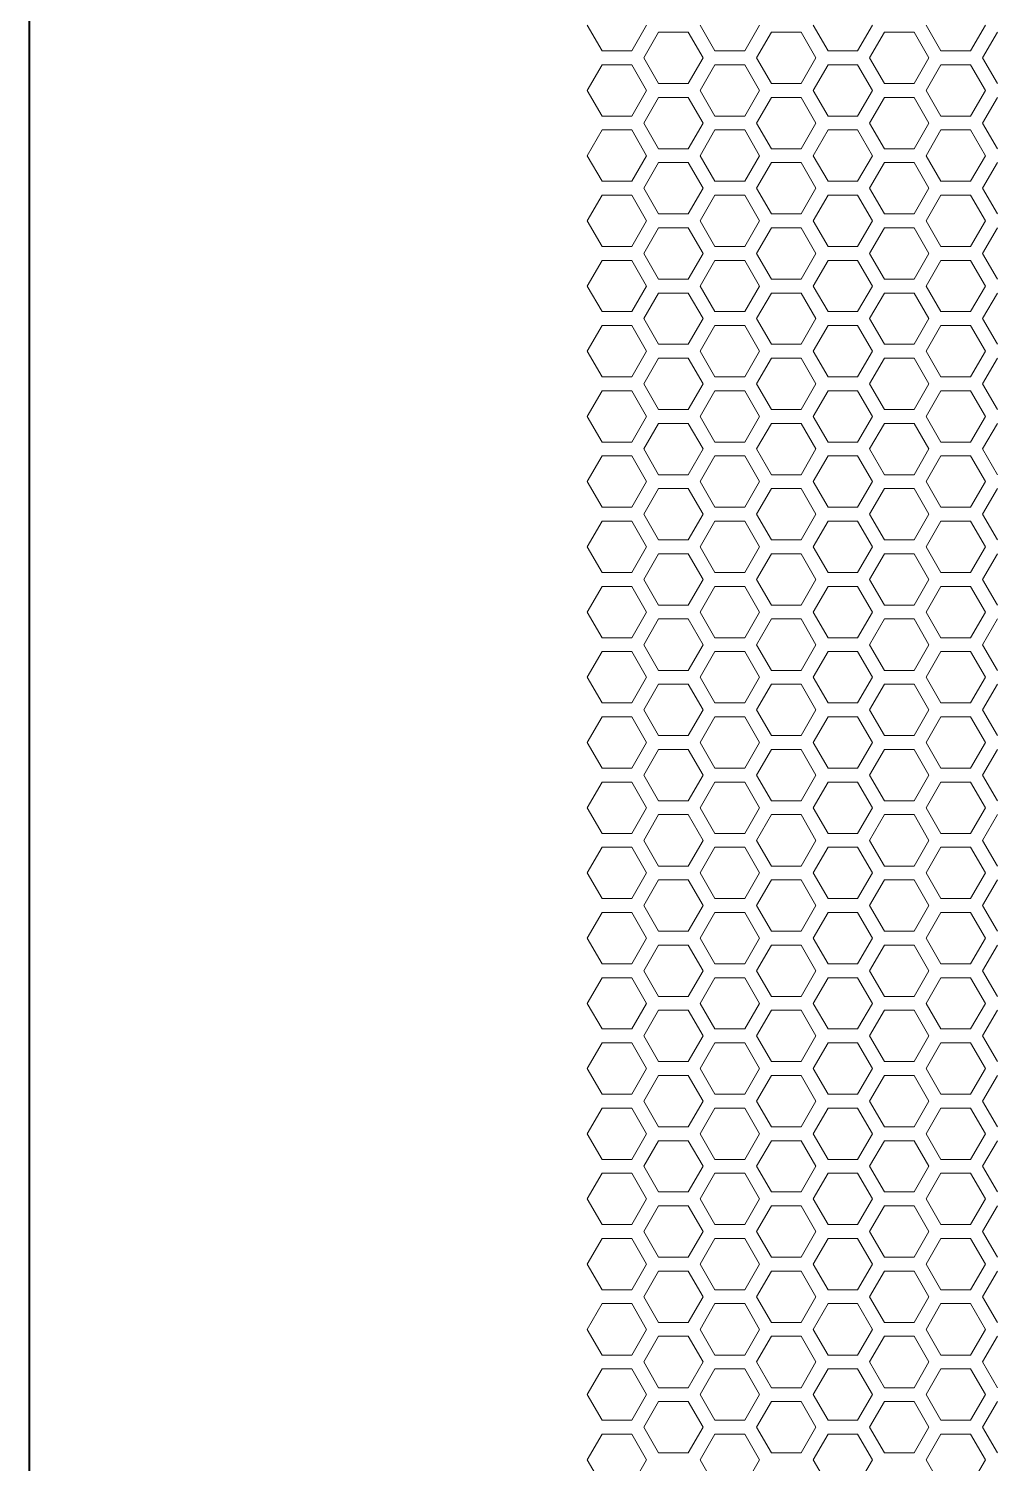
# Model space of a CAD drawing. Header units: millimetres. Extents: x 0 to 140, y -17 to 195.
# Drawn here: x 0 to 8.84, y 35.75 to 48.93 of the extents above; entities that cross this region are included whole.
import ezdxf

# ---------------------------------------------------------------- set-up
doc = ezdxf.new("R2010")
doc.units = ezdxf.units.MM
doc.layers.add('4203-42785_1_0', color=7, linetype='Continuous')

# ---------------------------------------------------------------- blocks, each defined once
blk = doc.blocks.new('a')
at = {"layer": '4203-42785_1_0', "color": 0, "linetype": 'ByBlock', "lineweight": 9}
for p, q in [((1506.819, 382.447), (1506.926, 382.262)), ((1507.14, 382.262), (1507.246, 382.447)), ((1507.633, 382.447), (1507.739, 382.262)), ((1507.953, 382.262), (1508.06, 382.447)), ((1508.446, 382.447), (1508.553, 382.262)), ((1508.766, 382.262), (1508.873, 382.447)), ((1509.259, 382.447), (1509.366, 382.262)), ((1509.579, 382.262), (1509.686, 382.447)), ((1507.333, 382.397), (1507.226, 382.212)), ((1507.546, 382.397), (1507.333, 382.397)), ((1507.653, 382.212), (1507.546, 382.397)), ((1508.146, 382.397), (1508.039, 382.212)), ((1508.36, 382.397), (1508.146, 382.397)), ((1508.466, 382.212), (1508.36, 382.397)), ((1508.959, 382.397), (1508.853, 382.212)), ((1509.173, 382.397), (1508.959, 382.397)), ((1509.28, 382.212), (1509.173, 382.397)), ((1509.773, 382.397), (1509.666, 382.212)), ((1506.926, 382.262), (1507.14, 382.262)), ((1507.226, 382.212), (1507.333, 382.027)), ((1507.546, 382.027), (1507.653, 382.212)), ((1507.739, 382.262), (1507.953, 382.262)), ((1508.039, 382.212), (1508.146, 382.027)), ((1508.36, 382.027), (1508.466, 382.212)), ((1508.553, 382.262), (1508.766, 382.262)), ((1508.853, 382.212), (1508.959, 382.027)), ((1509.173, 382.027), (1509.28, 382.212)), ((1509.366, 382.262), (1509.579, 382.262)), ((1509.666, 382.212), (1509.773, 382.027)), ((1506.926, 382.162), (1506.819, 381.977)), ((1507.14, 382.162), (1506.926, 382.162)), ((1507.246, 381.977), (1507.14, 382.162)), ((1507.739, 382.162), (1507.633, 381.977)), ((1507.953, 382.162), (1507.739, 382.162)), ((1508.06, 381.977), (1507.953, 382.162)), ((1508.553, 382.162), (1508.446, 381.977)), ((1508.766, 382.162), (1508.553, 382.162)), ((1508.873, 381.977), (1508.766, 382.162)), ((1509.366, 382.162), (1509.259, 381.977)), ((1509.579, 382.162), (1509.366, 382.162)), ((1509.686, 381.977), (1509.579, 382.162)), ((1507.333, 382.027), (1507.546, 382.027)), ((1508.146, 382.027), (1508.36, 382.027)), ((1508.959, 382.027), (1509.173, 382.027)), ((1506.819, 381.977), (1506.926, 381.792)), ((1507.14, 381.792), (1507.246, 381.977)), ((1507.333, 381.927), (1507.226, 381.742)), ((1507.546, 381.927), (1507.333, 381.927)), ((1507.653, 381.742), (1507.546, 381.927)), ((1507.633, 381.977), (1507.739, 381.792)), ((1507.953, 381.792), (1508.06, 381.977)), ((1508.146, 381.927), (1508.039, 381.742)), ((1508.36, 381.927), (1508.146, 381.927)), ((1508.466, 381.742), (1508.36, 381.927)), ((1508.446, 381.977), (1508.553, 381.792)), ((1508.766, 381.792), (1508.873, 381.977)), ((1508.959, 381.927), (1508.853, 381.742)), ((1509.173, 381.927), (1508.959, 381.927)), ((1509.28, 381.742), (1509.173, 381.927)), ((1509.259, 381.977), (1509.366, 381.792)), ((1509.579, 381.792), (1509.686, 381.977)), ((1509.773, 381.927), (1509.666, 381.742)), ((1506.926, 381.792), (1507.14, 381.792)), ((1507.226, 381.742), (1507.333, 381.557)), ((1507.546, 381.557), (1507.653, 381.742)), ((1507.739, 381.792), (1507.953, 381.792)), ((1508.039, 381.742), (1508.146, 381.557)), ((1508.36, 381.557), (1508.466, 381.742)), ((1508.553, 381.792), (1508.766, 381.792)), ((1508.853, 381.742), (1508.959, 381.557)), ((1509.173, 381.557), (1509.28, 381.742)), ((1509.366, 381.792), (1509.579, 381.792)), ((1509.666, 381.742), (1509.773, 381.557)), ((1506.926, 381.692), (1506.819, 381.507)), ((1507.14, 381.692), (1506.926, 381.692)), ((1507.246, 381.507), (1507.14, 381.692)), ((1507.739, 381.692), (1507.633, 381.507)), ((1507.953, 381.692), (1507.739, 381.692)), ((1508.06, 381.507), (1507.953, 381.692)), ((1508.553, 381.692), (1508.446, 381.507)), ((1508.766, 381.692), (1508.553, 381.692)), ((1508.873, 381.507), (1508.766, 381.692)), ((1509.366, 381.692), (1509.259, 381.507)), ((1509.579, 381.692), (1509.366, 381.692)), ((1509.686, 381.507), (1509.579, 381.692)), ((1506.819, 381.507), (1506.926, 381.323)), ((1507.14, 381.323), (1507.246, 381.507)), ((1507.333, 381.557), (1507.546, 381.557)), ((1507.633, 381.507), (1507.739, 381.323)), ((1507.953, 381.323), (1508.06, 381.507)), ((1508.146, 381.557), (1508.36, 381.557)), ((1508.446, 381.507), (1508.553, 381.323)), ((1508.766, 381.323), (1508.873, 381.507)), ((1508.959, 381.557), (1509.173, 381.557)), ((1509.259, 381.507), (1509.366, 381.323)), ((1509.579, 381.323), (1509.686, 381.507)), ((1507.333, 381.458), (1507.226, 381.273)), ((1507.546, 381.458), (1507.333, 381.458)), ((1507.653, 381.273), (1507.546, 381.458)), ((1508.146, 381.458), (1508.039, 381.273)), ((1508.36, 381.458), (1508.146, 381.458)), ((1508.466, 381.273), (1508.36, 381.458)), ((1508.959, 381.458), (1508.853, 381.273)), ((1509.173, 381.458), (1508.959, 381.458)), ((1509.28, 381.273), (1509.173, 381.458)), ((1509.773, 381.458), (1509.666, 381.273)), ((1506.926, 381.323), (1507.14, 381.323)), ((1507.739, 381.323), (1507.953, 381.323)), ((1508.553, 381.323), (1508.766, 381.323)), ((1509.366, 381.323), (1509.579, 381.323)), ((1506.926, 381.223), (1506.819, 381.038)), ((1507.14, 381.223), (1506.926, 381.223)), ((1507.246, 381.038), (1507.14, 381.223)), ((1507.226, 381.273), (1507.333, 381.088)), ((1507.546, 381.088), (1507.653, 381.273)), ((1507.739, 381.223), (1507.633, 381.038)), ((1507.953, 381.223), (1507.739, 381.223)), ((1508.06, 381.038), (1507.953, 381.223)), ((1508.039, 381.273), (1508.146, 381.088)), ((1508.36, 381.088), (1508.466, 381.273)), ((1508.553, 381.223), (1508.446, 381.038)), ((1508.766, 381.223), (1508.553, 381.223)), ((1508.873, 381.038), (1508.766, 381.223)), ((1508.853, 381.273), (1508.959, 381.088)), ((1509.173, 381.088), (1509.28, 381.273)), ((1509.366, 381.223), (1509.259, 381.038)), ((1509.579, 381.223), (1509.366, 381.223)), ((1509.686, 381.038), (1509.579, 381.223)), ((1509.666, 381.273), (1509.773, 381.088)), ((1507.333, 381.088), (1507.546, 381.088)), ((1508.146, 381.088), (1508.36, 381.088)), ((1508.959, 381.088), (1509.173, 381.088)), ((1506.819, 381.038), (1506.926, 380.853)), ((1507.14, 380.853), (1507.246, 381.038)), ((1507.333, 380.988), (1507.226, 380.803)), ((1507.546, 380.988), (1507.333, 380.988)), ((1507.653, 380.803), (1507.546, 380.988)), ((1507.633, 381.038), (1507.739, 380.853)), ((1507.953, 380.853), (1508.06, 381.038)), ((1508.146, 380.988), (1508.039, 380.803)), ((1508.36, 380.988), (1508.146, 380.988)), ((1508.466, 380.803), (1508.36, 380.988)), ((1508.446, 381.038), (1508.553, 380.853)), ((1508.766, 380.853), (1508.873, 381.038)), ((1508.959, 380.988), (1508.853, 380.803)), ((1509.173, 380.988), (1508.959, 380.988)), ((1509.28, 380.803), (1509.173, 380.988)), ((1509.259, 381.038), (1509.366, 380.853)), ((1509.579, 380.853), (1509.686, 381.038)), ((1509.773, 380.988), (1509.666, 380.803)), ((1506.926, 380.853), (1507.14, 380.853)), ((1507.226, 380.803), (1507.333, 380.618)), ((1507.546, 380.618), (1507.653, 380.803)), ((1507.739, 380.853), (1507.953, 380.853)), ((1508.039, 380.803), (1508.146, 380.618)), ((1508.36, 380.618), (1508.466, 380.803)), ((1508.553, 380.853), (1508.766, 380.853)), ((1508.853, 380.803), (1508.959, 380.618)), ((1509.173, 380.618), (1509.28, 380.803)), ((1509.366, 380.853), (1509.579, 380.853)), ((1509.666, 380.803), (1509.773, 380.618)), ((1506.926, 380.753), (1506.819, 380.568)), ((1507.14, 380.753), (1506.926, 380.753)), ((1507.246, 380.568), (1507.14, 380.753)), ((1507.739, 380.753), (1507.633, 380.568)), ((1507.953, 380.753), (1507.739, 380.753)), ((1508.06, 380.568), (1507.953, 380.753)), ((1508.553, 380.753), (1508.446, 380.568)), ((1508.766, 380.753), (1508.553, 380.753)), ((1508.873, 380.568), (1508.766, 380.753)), ((1509.366, 380.753), (1509.259, 380.568)), ((1509.579, 380.753), (1509.366, 380.753)), ((1509.686, 380.568), (1509.579, 380.753)), ((1506.819, 380.568), (1506.926, 380.384)), ((1507.14, 380.384), (1507.246, 380.568)), ((1507.333, 380.618), (1507.546, 380.618)), ((1507.633, 380.568), (1507.739, 380.384)), ((1507.953, 380.384), (1508.06, 380.568)), ((1508.146, 380.618), (1508.36, 380.618)), ((1508.446, 380.568), (1508.553, 380.384)), ((1508.766, 380.384), (1508.873, 380.568)), ((1508.959, 380.618), (1509.173, 380.618)), ((1509.259, 380.568), (1509.366, 380.384)), ((1509.579, 380.384), (1509.686, 380.568)), ((1507.333, 380.518), (1507.226, 380.334)), ((1507.546, 380.518), (1507.333, 380.518)), ((1507.653, 380.334), (1507.546, 380.518)), ((1508.146, 380.518), (1508.039, 380.334)), ((1508.36, 380.518), (1508.146, 380.518)), ((1508.466, 380.334), (1508.36, 380.518)), ((1508.959, 380.518), (1508.853, 380.334)), ((1509.173, 380.518), (1508.959, 380.518)), ((1509.28, 380.334), (1509.173, 380.518)), ((1509.773, 380.518), (1509.666, 380.334)), ((1506.926, 380.384), (1507.14, 380.384)), ((1507.739, 380.384), (1507.953, 380.384)), ((1508.553, 380.384), (1508.766, 380.384)), ((1509.366, 380.384), (1509.579, 380.384)), ((1506.926, 380.284), (1506.819, 380.099)), ((1507.14, 380.284), (1506.926, 380.284)), ((1507.246, 380.099), (1507.14, 380.284)), ((1507.226, 380.334), (1507.333, 380.149)), ((1507.546, 380.149), (1507.653, 380.334)), ((1507.739, 380.284), (1507.633, 380.099)), ((1507.953, 380.284), (1507.739, 380.284)), ((1508.06, 380.099), (1507.953, 380.284)), ((1508.039, 380.334), (1508.146, 380.149)), ((1508.36, 380.149), (1508.466, 380.334)), ((1508.553, 380.284), (1508.446, 380.099)), ((1508.766, 380.284), (1508.553, 380.284)), ((1508.873, 380.099), (1508.766, 380.284)), ((1508.853, 380.334), (1508.959, 380.149)), ((1509.173, 380.149), (1509.28, 380.334)), ((1509.366, 380.284), (1509.259, 380.099)), ((1509.579, 380.284), (1509.366, 380.284)), ((1509.686, 380.099), (1509.579, 380.284)), ((1509.666, 380.334), (1509.773, 380.149)), ((1507.333, 380.149), (1507.546, 380.149)), ((1508.146, 380.149), (1508.36, 380.149)), ((1508.959, 380.149), (1509.173, 380.149)), ((1506.819, 380.099), (1506.926, 379.914)), ((1507.14, 379.914), (1507.246, 380.099)), ((1507.333, 380.049), (1507.226, 379.864)), ((1507.546, 380.049), (1507.333, 380.049)), ((1507.653, 379.864), (1507.546, 380.049)), ((1507.633, 380.099), (1507.739, 379.914)), ((1507.953, 379.914), (1508.06, 380.099)), ((1508.146, 380.049), (1508.039, 379.864)), ((1508.36, 380.049), (1508.146, 380.049)), ((1508.466, 379.864), (1508.36, 380.049)), ((1508.446, 380.099), (1508.553, 379.914)), ((1508.766, 379.914), (1508.873, 380.099)), ((1508.959, 380.049), (1508.853, 379.864)), ((1509.173, 380.049), (1508.959, 380.049)), ((1509.28, 379.864), (1509.173, 380.049)), ((1509.259, 380.099), (1509.366, 379.914)), ((1509.579, 379.914), (1509.686, 380.099)), ((1509.773, 380.049), (1509.666, 379.864)), ((1506.926, 379.914), (1507.14, 379.914)), ((1507.226, 379.864), (1507.333, 379.679)), ((1507.546, 379.679), (1507.653, 379.864)), ((1507.739, 379.914), (1507.953, 379.914)), ((1508.039, 379.864), (1508.146, 379.679)), ((1508.36, 379.679), (1508.466, 379.864)), ((1508.553, 379.914), (1508.766, 379.914)), ((1508.853, 379.864), (1508.959, 379.679)), ((1509.173, 379.679), (1509.28, 379.864)), ((1509.366, 379.914), (1509.579, 379.914)), ((1509.666, 379.864), (1509.773, 379.679)), ((1506.926, 379.814), (1506.819, 379.629)), ((1507.14, 379.814), (1506.926, 379.814)), ((1507.246, 379.629), (1507.14, 379.814)), ((1507.739, 379.814), (1507.633, 379.629)), ((1507.953, 379.814), (1507.739, 379.814)), ((1508.06, 379.629), (1507.953, 379.814)), ((1508.553, 379.814), (1508.446, 379.629)), ((1508.766, 379.814), (1508.553, 379.814)), ((1508.873, 379.629), (1508.766, 379.814)), ((1509.366, 379.814), (1509.259, 379.629)), ((1509.579, 379.814), (1509.366, 379.814)), ((1509.686, 379.629), (1509.579, 379.814)), ((1506.819, 379.629), (1506.926, 379.444)), ((1507.14, 379.444), (1507.246, 379.629)), ((1507.333, 379.679), (1507.546, 379.679)), ((1507.633, 379.629), (1507.739, 379.444)), ((1507.953, 379.444), (1508.06, 379.629)), ((1508.146, 379.679), (1508.36, 379.679)), ((1508.446, 379.629), (1508.553, 379.444)), ((1508.766, 379.444), (1508.873, 379.629)), ((1508.959, 379.679), (1509.173, 379.679)), ((1509.259, 379.629), (1509.366, 379.444)), ((1509.579, 379.444), (1509.686, 379.629)), ((1507.333, 379.579), (1507.226, 379.395)), ((1507.546, 379.579), (1507.333, 379.579)), ((1507.653, 379.395), (1507.546, 379.579)), ((1508.146, 379.579), (1508.039, 379.395)), ((1508.36, 379.579), (1508.146, 379.579)), ((1508.466, 379.395), (1508.36, 379.579)), ((1508.959, 379.579), (1508.853, 379.395)), ((1509.173, 379.579), (1508.959, 379.579)), ((1509.28, 379.395), (1509.173, 379.579)), ((1509.773, 379.579), (1509.666, 379.395)), ((1506.926, 379.444), (1507.14, 379.444)), ((1507.739, 379.444), (1507.953, 379.444)), ((1508.553, 379.444), (1508.766, 379.444)), ((1509.366, 379.444), (1509.579, 379.444)), ((1506.926, 379.345), (1506.819, 379.16)), ((1507.14, 379.345), (1506.926, 379.345)), ((1507.246, 379.16), (1507.14, 379.345)), ((1507.226, 379.395), (1507.333, 379.21)), ((1507.546, 379.21), (1507.653, 379.395)), ((1507.739, 379.345), (1507.633, 379.16)), ((1507.953, 379.345), (1507.739, 379.345)), ((1508.06, 379.16), (1507.953, 379.345)), ((1508.039, 379.395), (1508.146, 379.21)), ((1508.36, 379.21), (1508.466, 379.395)), ((1508.553, 379.345), (1508.446, 379.16)), ((1508.766, 379.345), (1508.553, 379.345)), ((1508.873, 379.16), (1508.766, 379.345)), ((1508.853, 379.395), (1508.959, 379.21)), ((1509.173, 379.21), (1509.28, 379.395)), ((1509.366, 379.345), (1509.259, 379.16)), ((1509.579, 379.345), (1509.366, 379.345)), ((1509.686, 379.16), (1509.579, 379.345)), ((1509.666, 379.395), (1509.773, 379.21)), ((1506.819, 379.16), (1506.926, 378.975)), ((1507.14, 378.975), (1507.246, 379.16)), ((1507.333, 379.21), (1507.546, 379.21)), ((1507.633, 379.16), (1507.739, 378.975)), ((1507.953, 378.975), (1508.06, 379.16)), ((1508.146, 379.21), (1508.36, 379.21)), ((1508.446, 379.16), (1508.553, 378.975)), ((1508.766, 378.975), (1508.873, 379.16)), ((1508.959, 379.21), (1509.173, 379.21)), ((1509.259, 379.16), (1509.366, 378.975)), ((1509.579, 378.975), (1509.686, 379.16)), ((1507.333, 379.11), (1507.226, 378.925)), ((1507.546, 379.11), (1507.333, 379.11)), ((1507.653, 378.925), (1507.546, 379.11)), ((1508.146, 379.11), (1508.039, 378.925)), ((1508.36, 379.11), (1508.146, 379.11)), ((1508.466, 378.925), (1508.36, 379.11)), ((1508.959, 379.11), (1508.853, 378.925)), ((1509.173, 379.11), (1508.959, 379.11)), ((1509.28, 378.925), (1509.173, 379.11)), ((1509.773, 379.11), (1509.666, 378.925)), ((1506.926, 378.975), (1507.14, 378.975)), ((1507.226, 378.925), (1507.333, 378.74)), ((1507.546, 378.74), (1507.653, 378.925)), ((1507.739, 378.975), (1507.953, 378.975)), ((1508.039, 378.925), (1508.146, 378.74)), ((1508.36, 378.74), (1508.466, 378.925)), ((1508.553, 378.975), (1508.766, 378.975)), ((1508.853, 378.925), (1508.959, 378.74)), ((1509.173, 378.74), (1509.28, 378.925)), ((1509.366, 378.975), (1509.579, 378.975)), ((1509.666, 378.925), (1509.773, 378.74)), ((1506.926, 378.875), (1506.819, 378.69)), ((1507.14, 378.875), (1506.926, 378.875)), ((1507.246, 378.69), (1507.14, 378.875)), ((1507.739, 378.875), (1507.633, 378.69)), ((1507.953, 378.875), (1507.739, 378.875)), ((1508.06, 378.69), (1507.953, 378.875)), ((1508.553, 378.875), (1508.446, 378.69)), ((1508.766, 378.875), (1508.553, 378.875)), ((1508.873, 378.69), (1508.766, 378.875)), ((1509.366, 378.875), (1509.259, 378.69)), ((1509.579, 378.875), (1509.366, 378.875)), ((1509.686, 378.69), (1509.579, 378.875)), ((1507.333, 378.74), (1507.546, 378.74)), ((1508.146, 378.74), (1508.36, 378.74)), ((1508.959, 378.74), (1509.173, 378.74)), ((1506.819, 378.69), (1506.926, 378.505)), ((1507.14, 378.505), (1507.246, 378.69)), ((1507.333, 378.64), (1507.226, 378.455)), ((1507.546, 378.64), (1507.333, 378.64)), ((1507.653, 378.455), (1507.546, 378.64)), ((1507.633, 378.69), (1507.739, 378.505)), ((1507.953, 378.505), (1508.06, 378.69)), ((1508.146, 378.64), (1508.039, 378.455)), ((1508.36, 378.64), (1508.146, 378.64)), ((1508.466, 378.455), (1508.36, 378.64)), ((1508.446, 378.69), (1508.553, 378.505)), ((1508.766, 378.505), (1508.873, 378.69)), ((1508.959, 378.64), (1508.853, 378.455)), ((1509.173, 378.64), (1508.959, 378.64)), ((1509.28, 378.455), (1509.173, 378.64)), ((1509.259, 378.69), (1509.366, 378.505)), ((1509.579, 378.505), (1509.686, 378.69)), ((1509.773, 378.64), (1509.666, 378.455)), ((1506.926, 378.505), (1507.14, 378.505)), ((1507.739, 378.505), (1507.953, 378.505)), ((1508.553, 378.505), (1508.766, 378.505)), ((1509.366, 378.505), (1509.579, 378.505)), ((1506.926, 378.406), (1506.819, 378.221)), ((1507.14, 378.406), (1506.926, 378.406)), ((1507.246, 378.221), (1507.14, 378.406)), ((1507.226, 378.455), (1507.333, 378.271)), ((1507.546, 378.271), (1507.653, 378.455)), ((1507.739, 378.406), (1507.633, 378.221)), ((1507.953, 378.406), (1507.739, 378.406)), ((1508.06, 378.221), (1507.953, 378.406)), ((1508.039, 378.455), (1508.146, 378.271)), ((1508.36, 378.271), (1508.466, 378.455)), ((1508.553, 378.406), (1508.446, 378.221)), ((1508.766, 378.406), (1508.553, 378.406)), ((1508.873, 378.221), (1508.766, 378.406)), ((1508.853, 378.455), (1508.959, 378.271)), ((1509.173, 378.271), (1509.28, 378.455)), ((1509.366, 378.406), (1509.259, 378.221)), ((1509.579, 378.406), (1509.366, 378.406)), ((1509.686, 378.221), (1509.579, 378.406)), ((1509.666, 378.455), (1509.773, 378.271)), ((1506.819, 378.221), (1506.926, 378.036)), ((1507.14, 378.036), (1507.246, 378.221)), ((1507.333, 378.271), (1507.546, 378.271)), ((1507.633, 378.221), (1507.739, 378.036)), ((1507.953, 378.036), (1508.06, 378.221)), ((1508.146, 378.271), (1508.36, 378.271)), ((1508.446, 378.221), (1508.553, 378.036)), ((1508.766, 378.036), (1508.873, 378.221)), ((1508.959, 378.271), (1509.173, 378.271)), ((1509.259, 378.221), (1509.366, 378.036)), ((1509.579, 378.036), (1509.686, 378.221)), ((1507.333, 378.171), (1507.226, 377.986)), ((1507.546, 378.171), (1507.333, 378.171)), ((1507.653, 377.986), (1507.546, 378.171)), ((1508.146, 378.171), (1508.039, 377.986)), ((1508.36, 378.171), (1508.146, 378.171)), ((1508.466, 377.986), (1508.36, 378.171)), ((1508.959, 378.171), (1508.853, 377.986)), ((1509.173, 378.171), (1508.959, 378.171)), ((1509.28, 377.986), (1509.173, 378.171)), ((1509.773, 378.171), (1509.666, 377.986)), ((1506.926, 378.036), (1507.14, 378.036)), ((1507.226, 377.986), (1507.333, 377.801)), ((1507.546, 377.801), (1507.653, 377.986)), ((1507.739, 378.036), (1507.953, 378.036)), ((1508.039, 377.986), (1508.146, 377.801)), ((1508.36, 377.801), (1508.466, 377.986)), ((1508.553, 378.036), (1508.766, 378.036)), ((1508.853, 377.986), (1508.959, 377.801)), ((1509.173, 377.801), (1509.28, 377.986)), ((1509.366, 378.036), (1509.579, 378.036)), ((1509.666, 377.986), (1509.773, 377.801)), ((1506.926, 377.936), (1506.819, 377.751)), ((1507.14, 377.936), (1506.926, 377.936)), ((1507.246, 377.751), (1507.14, 377.936)), ((1507.739, 377.936), (1507.633, 377.751)), ((1507.953, 377.936), (1507.739, 377.936)), ((1508.06, 377.751), (1507.953, 377.936)), ((1508.553, 377.936), (1508.446, 377.751)), ((1508.766, 377.936), (1508.553, 377.936)), ((1508.873, 377.751), (1508.766, 377.936)), ((1509.366, 377.936), (1509.259, 377.751)), ((1509.579, 377.936), (1509.366, 377.936)), ((1509.686, 377.751), (1509.579, 377.936)), ((1507.333, 377.801), (1507.546, 377.801)), ((1508.146, 377.801), (1508.36, 377.801)), ((1508.959, 377.801), (1509.173, 377.801)), ((1506.819, 377.751), (1506.926, 377.566)), ((1507.14, 377.566), (1507.246, 377.751)), ((1507.333, 377.701), (1507.226, 377.516)), ((1507.546, 377.701), (1507.333, 377.701)), ((1507.653, 377.516), (1507.546, 377.701)), ((1507.633, 377.751), (1507.739, 377.566)), ((1507.953, 377.566), (1508.06, 377.751)), ((1508.146, 377.701), (1508.039, 377.516)), ((1508.36, 377.701), (1508.146, 377.701)), ((1508.466, 377.516), (1508.36, 377.701)), ((1508.446, 377.751), (1508.553, 377.566)), ((1508.766, 377.566), (1508.873, 377.751)), ((1508.959, 377.701), (1508.853, 377.516)), ((1509.173, 377.701), (1508.959, 377.701)), ((1509.28, 377.516), (1509.173, 377.701)), ((1509.259, 377.751), (1509.366, 377.566)), ((1509.579, 377.566), (1509.686, 377.751)), ((1509.773, 377.701), (1509.666, 377.516)), ((1506.926, 377.566), (1507.14, 377.566)), ((1507.739, 377.566), (1507.953, 377.566)), ((1508.553, 377.566), (1508.766, 377.566)), ((1509.366, 377.566), (1509.579, 377.566)), ((1506.926, 377.466), (1506.819, 377.282)), ((1507.14, 377.466), (1506.926, 377.466)), ((1507.246, 377.282), (1507.14, 377.466)), ((1507.226, 377.516), (1507.333, 377.331)), ((1507.546, 377.331), (1507.653, 377.516)), ((1507.739, 377.466), (1507.633, 377.282)), ((1507.953, 377.466), (1507.739, 377.466)), ((1508.06, 377.282), (1507.953, 377.466)), ((1508.039, 377.516), (1508.146, 377.331)), ((1508.36, 377.331), (1508.466, 377.516)), ((1508.553, 377.466), (1508.446, 377.282)), ((1508.766, 377.466), (1508.553, 377.466)), ((1508.873, 377.282), (1508.766, 377.466)), ((1508.853, 377.516), (1508.959, 377.331)), ((1509.173, 377.331), (1509.28, 377.516)), ((1509.366, 377.466), (1509.259, 377.282)), ((1509.579, 377.466), (1509.366, 377.466)), ((1509.686, 377.282), (1509.579, 377.466)), ((1509.666, 377.516), (1509.773, 377.331)), ((1506.819, 377.282), (1506.926, 377.097)), ((1507.14, 377.097), (1507.246, 377.282)), ((1507.333, 377.331), (1507.546, 377.331)), ((1507.633, 377.282), (1507.739, 377.097)), ((1507.953, 377.097), (1508.06, 377.282)), ((1508.146, 377.331), (1508.36, 377.331)), ((1508.446, 377.282), (1508.553, 377.097)), ((1508.766, 377.097), (1508.873, 377.282)), ((1508.959, 377.331), (1509.173, 377.331)), ((1509.259, 377.282), (1509.366, 377.097)), ((1509.579, 377.097), (1509.686, 377.282)), ((1507.333, 377.232), (1507.226, 377.047)), ((1507.546, 377.232), (1507.333, 377.232)), ((1507.653, 377.047), (1507.546, 377.232)), ((1508.146, 377.232), (1508.039, 377.047)), ((1508.36, 377.232), (1508.146, 377.232)), ((1508.466, 377.047), (1508.36, 377.232)), ((1508.959, 377.232), (1508.853, 377.047)), ((1509.173, 377.232), (1508.959, 377.232)), ((1509.28, 377.047), (1509.173, 377.232)), ((1509.773, 377.232), (1509.666, 377.047)), ((1506.926, 377.097), (1507.14, 377.097)), ((1507.226, 377.047), (1507.333, 376.862)), ((1507.546, 376.862), (1507.653, 377.047)), ((1507.739, 377.097), (1507.953, 377.097)), ((1508.039, 377.047), (1508.146, 376.862)), ((1508.36, 376.862), (1508.466, 377.047)), ((1508.553, 377.097), (1508.766, 377.097)), ((1508.853, 377.047), (1508.959, 376.862)), ((1509.173, 376.862), (1509.28, 377.047)), ((1509.366, 377.097), (1509.579, 377.097)), ((1509.666, 377.047), (1509.773, 376.862)), ((1506.926, 376.997), (1506.819, 376.812)), ((1507.14, 376.997), (1506.926, 376.997)), ((1507.246, 376.812), (1507.14, 376.997)), ((1507.739, 376.997), (1507.633, 376.812)), ((1507.953, 376.997), (1507.739, 376.997)), ((1508.06, 376.812), (1507.953, 376.997)), ((1508.553, 376.997), (1508.446, 376.812)), ((1508.766, 376.997), (1508.553, 376.997)), ((1508.873, 376.812), (1508.766, 376.997)), ((1509.366, 376.997), (1509.259, 376.812)), ((1509.579, 376.997), (1509.366, 376.997)), ((1509.686, 376.812), (1509.579, 376.997)), ((1507.333, 376.862), (1507.546, 376.862)), ((1508.146, 376.862), (1508.36, 376.862)), ((1508.959, 376.862), (1509.173, 376.862)), ((1506.819, 376.812), (1506.926, 376.627)), ((1507.14, 376.627), (1507.246, 376.812)), ((1507.333, 376.762), (1507.226, 376.577)), ((1507.546, 376.762), (1507.333, 376.762)), ((1507.653, 376.577), (1507.546, 376.762)), ((1507.633, 376.812), (1507.739, 376.627)), ((1507.953, 376.627), (1508.06, 376.812)), ((1508.146, 376.762), (1508.039, 376.577)), ((1508.36, 376.762), (1508.146, 376.762)), ((1508.466, 376.577), (1508.36, 376.762)), ((1508.446, 376.812), (1508.553, 376.627)), ((1508.766, 376.627), (1508.873, 376.812)), ((1508.959, 376.762), (1508.853, 376.577)), ((1509.173, 376.762), (1508.959, 376.762)), ((1509.28, 376.577), (1509.173, 376.762)), ((1509.259, 376.812), (1509.366, 376.627)), ((1509.579, 376.627), (1509.686, 376.812)), ((1509.773, 376.762), (1509.666, 376.577)), ((1506.926, 376.627), (1507.14, 376.627)), ((1507.226, 376.577), (1507.333, 376.392)), ((1507.546, 376.392), (1507.653, 376.577)), ((1507.739, 376.627), (1507.953, 376.627)), ((1508.039, 376.577), (1508.146, 376.392)), ((1508.36, 376.392), (1508.466, 376.577)), ((1508.553, 376.627), (1508.766, 376.627)), ((1508.853, 376.577), (1508.959, 376.392)), ((1509.173, 376.392), (1509.28, 376.577)), ((1509.366, 376.627), (1509.579, 376.627)), ((1509.666, 376.577), (1509.773, 376.392)), ((1506.926, 376.527), (1506.819, 376.342)), ((1507.14, 376.527), (1506.926, 376.527)), ((1507.246, 376.342), (1507.14, 376.527)), ((1507.739, 376.527), (1507.633, 376.342)), ((1507.953, 376.527), (1507.739, 376.527)), ((1508.06, 376.342), (1507.953, 376.527)), ((1508.553, 376.527), (1508.446, 376.342)), ((1508.766, 376.527), (1508.553, 376.527)), ((1508.873, 376.342), (1508.766, 376.527)), ((1509.366, 376.527), (1509.259, 376.342)), ((1509.579, 376.527), (1509.366, 376.527)), ((1509.686, 376.342), (1509.579, 376.527)), ((1506.819, 376.342), (1506.926, 376.158)), ((1507.14, 376.158), (1507.246, 376.342)), ((1507.333, 376.392), (1507.546, 376.392)), ((1507.633, 376.342), (1507.739, 376.158)), ((1507.953, 376.158), (1508.06, 376.342)), ((1508.146, 376.392), (1508.36, 376.392)), ((1508.446, 376.342), (1508.553, 376.158)), ((1508.766, 376.158), (1508.873, 376.342)), ((1508.959, 376.392), (1509.173, 376.392)), ((1509.259, 376.342), (1509.366, 376.158)), ((1509.579, 376.158), (1509.686, 376.342)), ((1507.333, 376.293), (1507.226, 376.108)), ((1507.546, 376.293), (1507.333, 376.293)), ((1507.653, 376.108), (1507.546, 376.293)), ((1508.146, 376.293), (1508.039, 376.108)), ((1508.36, 376.293), (1508.146, 376.293)), ((1508.466, 376.108), (1508.36, 376.293)), ((1508.959, 376.293), (1508.853, 376.108)), ((1509.173, 376.293), (1508.959, 376.293)), ((1509.28, 376.108), (1509.173, 376.293)), ((1509.773, 376.293), (1509.666, 376.108)), ((1506.926, 376.158), (1507.14, 376.158)), ((1507.739, 376.158), (1507.953, 376.158)), ((1508.553, 376.158), (1508.766, 376.158)), ((1509.366, 376.158), (1509.579, 376.158)), ((1506.926, 376.058), (1506.819, 375.873)), ((1507.14, 376.058), (1506.926, 376.058)), ((1507.246, 375.873), (1507.14, 376.058)), ((1507.226, 376.108), (1507.333, 375.923)), ((1507.546, 375.923), (1507.653, 376.108)), ((1507.739, 376.058), (1507.633, 375.873)), ((1507.953, 376.058), (1507.739, 376.058)), ((1508.06, 375.873), (1507.953, 376.058)), ((1508.039, 376.108), (1508.146, 375.923)), ((1508.36, 375.923), (1508.466, 376.108)), ((1508.553, 376.058), (1508.446, 375.873)), ((1508.766, 376.058), (1508.553, 376.058)), ((1508.873, 375.873), (1508.766, 376.058)), ((1508.853, 376.108), (1508.959, 375.923)), ((1509.173, 375.923), (1509.28, 376.108)), ((1509.366, 376.058), (1509.259, 375.873)), ((1509.579, 376.058), (1509.366, 376.058)), ((1509.686, 375.873), (1509.579, 376.058)), ((1509.666, 376.108), (1509.773, 375.923)), ((1507.333, 375.923), (1507.546, 375.923)), ((1508.146, 375.923), (1508.36, 375.923)), ((1508.959, 375.923), (1509.173, 375.923)), ((1506.819, 375.873), (1506.926, 375.688)), ((1507.14, 375.688), (1507.246, 375.873)), ((1507.333, 375.823), (1507.226, 375.638)), ((1507.546, 375.823), (1507.333, 375.823)), ((1507.653, 375.638), (1507.546, 375.823)), ((1507.633, 375.873), (1507.739, 375.688)), ((1507.953, 375.688), (1508.06, 375.873)), ((1508.146, 375.823), (1508.039, 375.638)), ((1508.36, 375.823), (1508.146, 375.823)), ((1508.466, 375.638), (1508.36, 375.823)), ((1508.446, 375.873), (1508.553, 375.688)), ((1508.766, 375.688), (1508.873, 375.873)), ((1508.959, 375.823), (1508.853, 375.638)), ((1509.173, 375.823), (1508.959, 375.823)), ((1509.28, 375.638), (1509.173, 375.823)), ((1509.259, 375.873), (1509.366, 375.688)), ((1509.579, 375.688), (1509.686, 375.873)), ((1509.773, 375.823), (1509.666, 375.638)), ((1506.926, 375.688), (1507.14, 375.688)), ((1507.226, 375.638), (1507.333, 375.453)), ((1507.546, 375.453), (1507.653, 375.638)), ((1507.739, 375.688), (1507.953, 375.688)), ((1508.039, 375.638), (1508.146, 375.453)), ((1508.36, 375.453), (1508.466, 375.638)), ((1508.553, 375.688), (1508.766, 375.688)), ((1508.853, 375.638), (1508.959, 375.453)), ((1509.173, 375.453), (1509.28, 375.638)), ((1509.366, 375.688), (1509.579, 375.688)), ((1509.666, 375.638), (1509.773, 375.453)), ((1506.926, 375.588), (1506.819, 375.403)), ((1507.14, 375.588), (1506.926, 375.588)), ((1507.246, 375.403), (1507.14, 375.588)), ((1507.739, 375.588), (1507.633, 375.403)), ((1507.953, 375.588), (1507.739, 375.588)), ((1508.06, 375.403), (1507.953, 375.588)), ((1508.553, 375.588), (1508.446, 375.403)), ((1508.766, 375.588), (1508.553, 375.588)), ((1508.873, 375.403), (1508.766, 375.588)), ((1509.366, 375.588), (1509.259, 375.403)), ((1509.579, 375.588), (1509.366, 375.588)), ((1509.686, 375.403), (1509.579, 375.588)), ((1506.819, 375.403), (1506.926, 375.219)), ((1507.14, 375.219), (1507.246, 375.403)), ((1507.333, 375.453), (1507.546, 375.453)), ((1507.633, 375.403), (1507.739, 375.219)), ((1507.953, 375.219), (1508.06, 375.403)), ((1508.146, 375.453), (1508.36, 375.453)), ((1508.446, 375.403), (1508.553, 375.219)), ((1508.766, 375.219), (1508.873, 375.403)), ((1508.959, 375.453), (1509.173, 375.453)), ((1509.259, 375.403), (1509.366, 375.219)), ((1509.579, 375.219), (1509.686, 375.403)), ((1507.333, 375.354), (1507.226, 375.169)), ((1507.546, 375.354), (1507.333, 375.354)), ((1507.653, 375.169), (1507.546, 375.354)), ((1508.146, 375.354), (1508.039, 375.169)), ((1508.36, 375.354), (1508.146, 375.354)), ((1508.466, 375.169), (1508.36, 375.354)), ((1508.959, 375.354), (1508.853, 375.169)), ((1509.173, 375.354), (1508.959, 375.354)), ((1509.28, 375.169), (1509.173, 375.354)), ((1509.773, 375.354), (1509.666, 375.169)), ((1506.926, 375.219), (1507.14, 375.219)), ((1507.739, 375.219), (1507.953, 375.219)), ((1508.553, 375.219), (1508.766, 375.219)), ((1509.366, 375.219), (1509.579, 375.219)), ((1506.926, 375.119), (1506.819, 374.934)), ((1507.14, 375.119), (1506.926, 375.119)), ((1507.246, 374.934), (1507.14, 375.119)), ((1507.226, 375.169), (1507.333, 374.984)), ((1507.546, 374.984), (1507.653, 375.169)), ((1507.739, 375.119), (1507.633, 374.934)), ((1507.953, 375.119), (1507.739, 375.119)), ((1508.06, 374.934), (1507.953, 375.119)), ((1508.039, 375.169), (1508.146, 374.984)), ((1508.36, 374.984), (1508.466, 375.169)), ((1508.553, 375.119), (1508.446, 374.934)), ((1508.766, 375.119), (1508.553, 375.119)), ((1508.873, 374.934), (1508.766, 375.119)), ((1508.853, 375.169), (1508.959, 374.984)), ((1509.173, 374.984), (1509.28, 375.169)), ((1509.366, 375.119), (1509.259, 374.934)), ((1509.579, 375.119), (1509.366, 375.119)), ((1509.686, 374.934), (1509.579, 375.119)), ((1509.666, 375.169), (1509.773, 374.984)), ((1507.333, 374.984), (1507.546, 374.984)), ((1508.146, 374.984), (1508.36, 374.984)), ((1508.959, 374.984), (1509.173, 374.984)), ((1506.819, 374.934), (1506.926, 374.749)), ((1507.14, 374.749), (1507.246, 374.934)), ((1507.333, 374.884), (1507.226, 374.699)), ((1507.546, 374.884), (1507.333, 374.884)), ((1507.653, 374.699), (1507.546, 374.884)), ((1507.633, 374.934), (1507.739, 374.749)), ((1507.953, 374.749), (1508.06, 374.934)), ((1508.146, 374.884), (1508.039, 374.699)), ((1508.36, 374.884), (1508.146, 374.884)), ((1508.466, 374.699), (1508.36, 374.884)), ((1508.446, 374.934), (1508.553, 374.749)), ((1508.766, 374.749), (1508.873, 374.934)), ((1508.959, 374.884), (1508.853, 374.699)), ((1509.173, 374.884), (1508.959, 374.884)), ((1509.28, 374.699), (1509.173, 374.884)), ((1509.259, 374.934), (1509.366, 374.749)), ((1509.579, 374.749), (1509.686, 374.934)), ((1509.773, 374.884), (1509.666, 374.699)), ((1506.926, 374.749), (1507.14, 374.749)), ((1507.226, 374.699), (1507.333, 374.514)), ((1507.546, 374.514), (1507.653, 374.699)), ((1507.739, 374.749), (1507.953, 374.749)), ((1508.039, 374.699), (1508.146, 374.514)), ((1508.36, 374.514), (1508.466, 374.699)), ((1508.553, 374.749), (1508.766, 374.749)), ((1508.853, 374.699), (1508.959, 374.514)), ((1509.173, 374.514), (1509.28, 374.699)), ((1509.366, 374.749), (1509.579, 374.749)), ((1509.666, 374.699), (1509.773, 374.514)), ((1506.926, 374.649), (1506.819, 374.464)), ((1507.14, 374.649), (1506.926, 374.649)), ((1507.246, 374.464), (1507.14, 374.649)), ((1507.739, 374.649), (1507.633, 374.464)), ((1507.953, 374.649), (1507.739, 374.649)), ((1508.06, 374.464), (1507.953, 374.649)), ((1508.553, 374.649), (1508.446, 374.464)), ((1508.766, 374.649), (1508.553, 374.649)), ((1508.873, 374.464), (1508.766, 374.649)), ((1509.366, 374.649), (1509.259, 374.464)), ((1509.579, 374.649), (1509.366, 374.649)), ((1509.686, 374.464), (1509.579, 374.649)), ((1506.819, 374.464), (1506.926, 374.279)), ((1507.14, 374.279), (1507.246, 374.464)), ((1507.333, 374.514), (1507.546, 374.514)), ((1507.633, 374.464), (1507.739, 374.279)), ((1507.953, 374.279), (1508.06, 374.464)), ((1508.146, 374.514), (1508.36, 374.514)), ((1508.446, 374.464), (1508.553, 374.279)), ((1508.766, 374.279), (1508.873, 374.464)), ((1508.959, 374.514), (1509.173, 374.514)), ((1509.259, 374.464), (1509.366, 374.279)), ((1509.579, 374.279), (1509.686, 374.464)), ((1507.333, 374.414), (1507.226, 374.23)), ((1507.546, 374.414), (1507.333, 374.414)), ((1507.653, 374.23), (1507.546, 374.414)), ((1508.146, 374.414), (1508.039, 374.23)), ((1508.36, 374.414), (1508.146, 374.414)), ((1508.466, 374.23), (1508.36, 374.414)), ((1508.959, 374.414), (1508.853, 374.23)), ((1509.173, 374.414), (1508.959, 374.414)), ((1509.28, 374.23), (1509.173, 374.414)), ((1509.773, 374.414), (1509.666, 374.23)), ((1506.926, 374.279), (1507.14, 374.279)), ((1507.739, 374.279), (1507.953, 374.279)), ((1508.553, 374.279), (1508.766, 374.279)), ((1509.366, 374.279), (1509.579, 374.279)), ((1506.926, 374.18), (1506.819, 373.995)), ((1507.14, 374.18), (1506.926, 374.18)), ((1507.246, 373.995), (1507.14, 374.18)), ((1507.226, 374.23), (1507.333, 374.045)), ((1507.546, 374.045), (1507.653, 374.23)), ((1507.739, 374.18), (1507.633, 373.995)), ((1507.953, 374.18), (1507.739, 374.18)), ((1508.06, 373.995), (1507.953, 374.18)), ((1508.039, 374.23), (1508.146, 374.045)), ((1508.36, 374.045), (1508.466, 374.23)), ((1508.553, 374.18), (1508.446, 373.995)), ((1508.766, 374.18), (1508.553, 374.18)), ((1508.873, 373.995), (1508.766, 374.18)), ((1508.853, 374.23), (1508.959, 374.045)), ((1509.173, 374.045), (1509.28, 374.23)), ((1509.366, 374.18), (1509.259, 373.995)), ((1509.579, 374.18), (1509.366, 374.18)), ((1509.686, 373.995), (1509.579, 374.18)), ((1509.666, 374.23), (1509.773, 374.045)), ((1506.819, 373.995), (1506.926, 373.81)), ((1507.14, 373.81), (1507.246, 373.995)), ((1507.333, 374.045), (1507.546, 374.045)), ((1507.633, 373.995), (1507.739, 373.81)), ((1507.953, 373.81), (1508.06, 373.995)), ((1508.146, 374.045), (1508.36, 374.045)), ((1508.446, 373.995), (1508.553, 373.81)), ((1508.766, 373.81), (1508.873, 373.995)), ((1508.959, 374.045), (1509.173, 374.045)), ((1509.259, 373.995), (1509.366, 373.81)), ((1509.579, 373.81), (1509.686, 373.995)), ((1507.333, 373.945), (1507.226, 373.76)), ((1507.546, 373.945), (1507.333, 373.945)), ((1507.653, 373.76), (1507.546, 373.945)), ((1508.146, 373.945), (1508.039, 373.76)), ((1508.36, 373.945), (1508.146, 373.945)), ((1508.466, 373.76), (1508.36, 373.945)), ((1508.959, 373.945), (1508.853, 373.76)), ((1509.173, 373.945), (1508.959, 373.945)), ((1509.28, 373.76), (1509.173, 373.945)), ((1509.773, 373.945), (1509.666, 373.76)), ((1506.926, 373.81), (1507.14, 373.81)), ((1507.226, 373.76), (1507.333, 373.575)), ((1507.546, 373.575), (1507.653, 373.76)), ((1507.739, 373.81), (1507.953, 373.81)), ((1508.039, 373.76), (1508.146, 373.575)), ((1508.36, 373.575), (1508.466, 373.76)), ((1508.553, 373.81), (1508.766, 373.81)), ((1508.853, 373.76), (1508.959, 373.575)), ((1509.173, 373.575), (1509.28, 373.76)), ((1509.366, 373.81), (1509.579, 373.81)), ((1509.666, 373.76), (1509.773, 373.575)), ((1506.926, 373.71), (1506.819, 373.525)), ((1507.14, 373.71), (1506.926, 373.71)), ((1507.246, 373.525), (1507.14, 373.71)), ((1507.739, 373.71), (1507.633, 373.525)), ((1507.953, 373.71), (1507.739, 373.71)), ((1508.06, 373.525), (1507.953, 373.71)), ((1508.553, 373.71), (1508.446, 373.525)), ((1508.766, 373.71), (1508.553, 373.71)), ((1508.873, 373.525), (1508.766, 373.71)), ((1509.366, 373.71), (1509.259, 373.525)), ((1509.579, 373.71), (1509.366, 373.71)), ((1509.686, 373.525), (1509.579, 373.71)), ((1507.333, 373.575), (1507.546, 373.575)), ((1508.146, 373.575), (1508.36, 373.575)), ((1508.959, 373.575), (1509.173, 373.575)), ((1506.819, 373.525), (1506.926, 373.34)), ((1507.14, 373.34), (1507.246, 373.525)), ((1507.333, 373.475), (1507.226, 373.29)), ((1507.546, 373.475), (1507.333, 373.475)), ((1507.653, 373.29), (1507.546, 373.475)), ((1507.633, 373.525), (1507.739, 373.34)), ((1507.953, 373.34), (1508.06, 373.525)), ((1508.146, 373.475), (1508.039, 373.29)), ((1508.36, 373.475), (1508.146, 373.475)), ((1508.466, 373.29), (1508.36, 373.475)), ((1508.446, 373.525), (1508.553, 373.34)), ((1508.766, 373.34), (1508.873, 373.525)), ((1508.959, 373.475), (1508.853, 373.29)), ((1509.173, 373.475), (1508.959, 373.475)), ((1509.28, 373.29), (1509.173, 373.475)), ((1509.259, 373.525), (1509.366, 373.34)), ((1509.579, 373.34), (1509.686, 373.525)), ((1509.773, 373.475), (1509.666, 373.29)), ((1506.926, 373.34), (1507.14, 373.34)), ((1507.739, 373.34), (1507.953, 373.34)), ((1508.553, 373.34), (1508.766, 373.34)), ((1509.366, 373.34), (1509.579, 373.34)), ((1506.926, 373.241), (1506.819, 373.056)), ((1507.14, 373.241), (1506.926, 373.241)), ((1507.246, 373.056), (1507.14, 373.241)), ((1507.226, 373.29), (1507.333, 373.106)), ((1507.546, 373.106), (1507.653, 373.29)), ((1507.739, 373.241), (1507.633, 373.056)), ((1507.953, 373.241), (1507.739, 373.241)), ((1508.06, 373.056), (1507.953, 373.241)), ((1508.039, 373.29), (1508.146, 373.106)), ((1508.36, 373.106), (1508.466, 373.29)), ((1508.553, 373.241), (1508.446, 373.056)), ((1508.766, 373.241), (1508.553, 373.241)), ((1508.873, 373.056), (1508.766, 373.241)), ((1508.853, 373.29), (1508.959, 373.106)), ((1509.173, 373.106), (1509.28, 373.29)), ((1509.366, 373.241), (1509.259, 373.056)), ((1509.579, 373.241), (1509.366, 373.241)), ((1509.686, 373.056), (1509.579, 373.241)), ((1509.666, 373.29), (1509.773, 373.106)), ((1506.819, 373.056), (1506.926, 372.871)), ((1507.14, 372.871), (1507.246, 373.056)), ((1507.333, 373.106), (1507.546, 373.106)), ((1507.633, 373.056), (1507.739, 372.871)), ((1507.953, 372.871), (1508.06, 373.056)), ((1508.146, 373.106), (1508.36, 373.106)), ((1508.446, 373.056), (1508.553, 372.871)), ((1508.766, 372.871), (1508.873, 373.056)), ((1508.959, 373.106), (1509.173, 373.106)), ((1509.259, 373.056), (1509.366, 372.871)), ((1509.579, 372.871), (1509.686, 373.056)), ((1507.333, 373.006), (1507.226, 372.821)), ((1507.546, 373.006), (1507.333, 373.006)), ((1507.653, 372.821), (1507.546, 373.006)), ((1508.146, 373.006), (1508.039, 372.821)), ((1508.36, 373.006), (1508.146, 373.006)), ((1508.466, 372.821), (1508.36, 373.006)), ((1508.959, 373.006), (1508.853, 372.821)), ((1509.173, 373.006), (1508.959, 373.006)), ((1509.28, 372.821), (1509.173, 373.006)), ((1509.773, 373.006), (1509.666, 372.821)), ((1506.926, 372.871), (1507.14, 372.871)), ((1507.226, 372.821), (1507.333, 372.636)), ((1507.546, 372.636), (1507.653, 372.821)), ((1507.739, 372.871), (1507.953, 372.871)), ((1508.039, 372.821), (1508.146, 372.636)), ((1508.36, 372.636), (1508.466, 372.821)), ((1508.553, 372.871), (1508.766, 372.871)), ((1508.853, 372.821), (1508.959, 372.636)), ((1509.173, 372.636), (1509.28, 372.821)), ((1509.366, 372.871), (1509.579, 372.871)), ((1509.666, 372.821), (1509.773, 372.636)), ((1506.926, 372.771), (1506.819, 372.586)), ((1507.14, 372.771), (1506.926, 372.771)), ((1507.246, 372.586), (1507.14, 372.771)), ((1507.739, 372.771), (1507.633, 372.586)), ((1507.953, 372.771), (1507.739, 372.771)), ((1508.06, 372.586), (1507.953, 372.771)), ((1508.553, 372.771), (1508.446, 372.586)), ((1508.766, 372.771), (1508.553, 372.771)), ((1508.873, 372.586), (1508.766, 372.771)), ((1509.366, 372.771), (1509.259, 372.586)), ((1509.579, 372.771), (1509.366, 372.771)), ((1509.686, 372.586), (1509.579, 372.771)), ((1507.333, 372.636), (1507.546, 372.636)), ((1508.146, 372.636), (1508.36, 372.636)), ((1508.959, 372.636), (1509.173, 372.636)), ((1506.819, 372.586), (1506.926, 372.401)), ((1507.14, 372.401), (1507.246, 372.586)), ((1507.333, 372.536), (1507.226, 372.351)), ((1507.546, 372.536), (1507.333, 372.536)), ((1507.653, 372.351), (1507.546, 372.536)), ((1507.633, 372.586), (1507.739, 372.401)), ((1507.953, 372.401), (1508.06, 372.586)), ((1508.146, 372.536), (1508.039, 372.351)), ((1508.36, 372.536), (1508.146, 372.536)), ((1508.466, 372.351), (1508.36, 372.536)), ((1508.446, 372.586), (1508.553, 372.401)), ((1508.766, 372.401), (1508.873, 372.586)), ((1508.959, 372.536), (1508.853, 372.351)), ((1509.173, 372.536), (1508.959, 372.536)), ((1509.28, 372.351), (1509.173, 372.536)), ((1509.259, 372.586), (1509.366, 372.401)), ((1509.579, 372.401), (1509.686, 372.586)), ((1509.773, 372.536), (1509.666, 372.351)), ((1506.926, 372.401), (1507.14, 372.401)), ((1507.739, 372.401), (1507.953, 372.401)), ((1508.553, 372.401), (1508.766, 372.401)), ((1509.366, 372.401), (1509.579, 372.401)), ((1506.926, 372.301), (1506.819, 372.117)), ((1507.14, 372.301), (1506.926, 372.301)), ((1507.246, 372.117), (1507.14, 372.301)), ((1507.226, 372.351), (1507.333, 372.167)), ((1507.546, 372.167), (1507.653, 372.351)), ((1507.739, 372.301), (1507.633, 372.117)), ((1507.953, 372.301), (1507.739, 372.301)), ((1508.06, 372.117), (1507.953, 372.301)), ((1508.039, 372.351), (1508.146, 372.167)), ((1508.36, 372.167), (1508.466, 372.351)), ((1508.553, 372.301), (1508.446, 372.117)), ((1508.766, 372.301), (1508.553, 372.301)), ((1508.873, 372.117), (1508.766, 372.301)), ((1508.853, 372.351), (1508.959, 372.167)), ((1509.173, 372.167), (1509.28, 372.351)), ((1509.366, 372.301), (1509.259, 372.117)), ((1509.579, 372.301), (1509.366, 372.301)), ((1509.686, 372.117), (1509.579, 372.301)), ((1509.666, 372.351), (1509.773, 372.167)), ((1506.819, 372.117), (1506.926, 371.932)), ((1507.14, 371.932), (1507.246, 372.117)), ((1507.333, 372.167), (1507.546, 372.167)), ((1507.633, 372.117), (1507.739, 371.932)), ((1507.953, 371.932), (1508.06, 372.117)), ((1508.146, 372.167), (1508.36, 372.167)), ((1508.446, 372.117), (1508.553, 371.932)), ((1508.766, 371.932), (1508.873, 372.117)), ((1508.959, 372.167), (1509.173, 372.167)), ((1509.259, 372.117), (1509.366, 371.932)), ((1509.579, 371.932), (1509.686, 372.117))]:
    blk.add_line(p, q, dxfattribs=at)

msp = doc.modelspace()

# ---------------------------------------------------------------- linework, layer by layer
at = {"color": 0, "linetype": 'ByBlock', "lineweight": 15}
for p, q in [((0, 0.313), (0, 194.996)), ((0.01, 0.327), (0.01, 194.996))]:
    msp.add_line(p, q, dxfattribs=at)
at = {"color": 0, "linetype": 'ByBlock', "lineweight": 18}
msp.add_line((0, 0), (0, 194.996), dxfattribs=at)

# ---------------------------------------------------------------- block references
at = {"lineweight": 15, "xscale": 1.275468447124703, "yscale": 1.275468447124703, "zscale": 1.275468447124703}
msp.add_blockref('a', (-1916.77, -438.836), dxfattribs=at)

doc.saveas('drawing.dxf')
